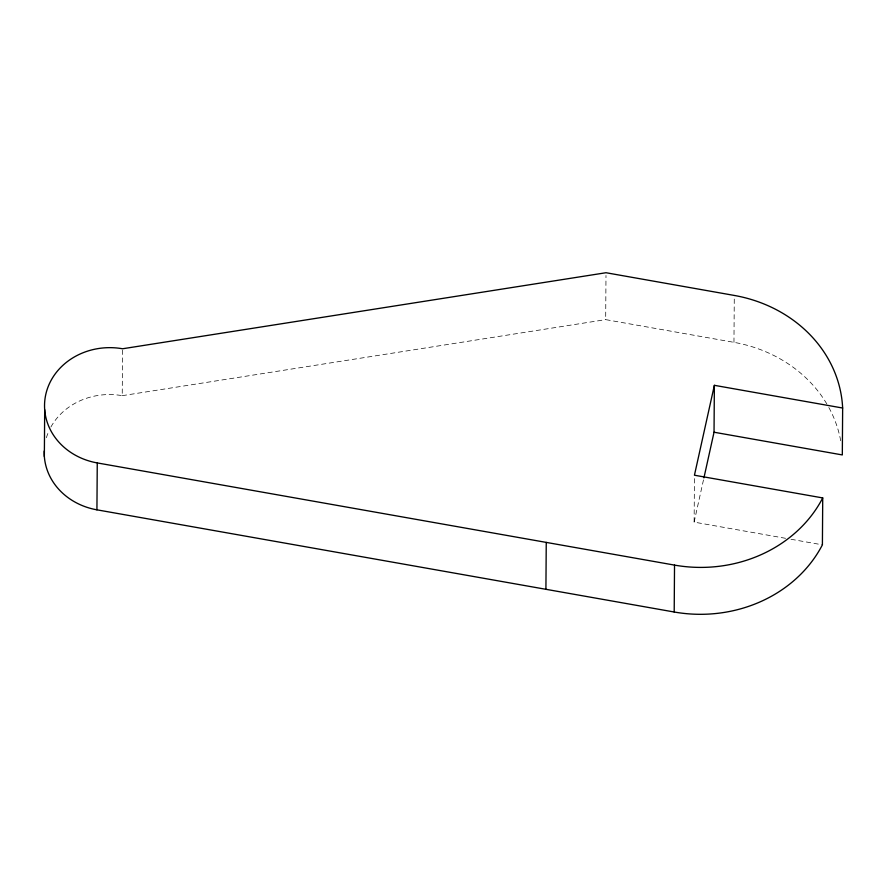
<?xml version="1.0" encoding="UTF-8"?>
<svg xmlns="http://www.w3.org/2000/svg" width="887" height="887" viewBox="0 0 887 887"><rect width="100%" height="100%" fill="white"/><g stroke="black" fill="none" stroke-linecap="round" stroke-linejoin="round"><path stroke-width="0.67" stroke-dasharray="4.43 3.33" d="M50.903 427.013A65.372 58.198 0.4 0 1 122.229 395.669L122.55 350.143M826.817 403.94A134.502 119.734 0.4 0 0 733.959 342.338L605.677 319.63L605.987 275.491M785.56 538.309L694.122 522.121L694.443 476.596M733.959 342.338L734.292 295.438M694.122 522.121L703.635 479.191M122.229 395.669L605.677 319.63M791.016 539.274L822.404 544.829M828.846 407.499A134.502 119.734 0.4 0 1 840.865 441.693M46.401 437.701A65.372 58.198 0.4 0 1 48.619 431.647"/><path stroke-width="1.33" d="M44.35 456.55L44.683 409.661M714.368 385.324L694.443 475.221L822.726 497.929L822.404 544.829A134.502 119.734 0.4 0 1 674.198 612.008L96.927 509.825L97.26 462.925A65.372 58.198 0.4 0 1 45.769 394.493A65.372 58.198 0.4 0 1 122.561 348.768L606.009 272.73L734.292 295.438A134.502 119.734 0.4 0 1 842.65 408.031L842.317 454.931L714.035 432.224L714.368 385.324L842.65 408.031M545.915 589.301L546.248 542.4M674.198 612.008L674.53 565.108A134.502 119.734 0.4 0 0 822.726 497.929M703.934 477.849L714.035 432.224M97.26 462.925L674.53 565.108M96.927 509.825A65.372 58.198 0.4 0 1 44.228 451.028"/></g></svg>
